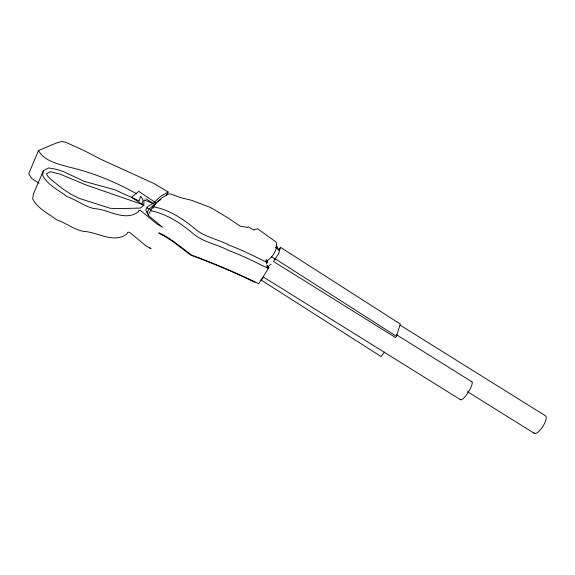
<?xml version="1.0" encoding="UTF-8"?>
<svg xmlns="http://www.w3.org/2000/svg" width="575" height="575" viewBox="0 0 575 575"><rect width="100%" height="100%" fill="white"/><g stroke="black" fill="none" stroke-linecap="round" stroke-linejoin="round"><path stroke-width="0.86" d="M278.12 249.938L277.502 246.912L276.079 245.892M43.341 170.775L42.651 175.389C47.783 185.33 58.614 190.009 67.052 196.614C76.439 199.791 84.568 206.583 94.243 208.603C108.747 209.357 124.214 221.727 137.964 212.175L138.934 210.407L140.688 210.623L157.27 224.193L162.509 227.233L148.522 215.611L145.784 210.004L147.682 206.504L152.979 203.435L144.102 199.899L143.736 205.182L140.422 208.085L117.839 208.603L110.292 208.287L79.027 198.318L70.883 194.206L62.423 188.658L50.327 178.918L47.366 175.785L46.467 173.708L50.643 171.695L60.547 174.297L85.33 184.69L141.932 204.341L143.024 200.373L141.781 197.584L140.508 196.212L139.301 200.934L114.763 189.779L84.288 181.391L63.918 171.803L56.465 169.323L48.465 167.936L43.341 170.775L33.393 194.019L32.638 198.734C37.519 208.653 48.264 213.268 56.566 219.787C65.837 222.798 73.852 229.547 83.404 231.366C97.822 231.897 113.426 243.987 126.867 234.003L127.866 232.178L129.605 232.357L145.885 245.805L151.053 248.781L149.658 247.71M280.463 247.322L278.652 253.654L273.492 261.474L395.55 337.547L396.463 336.353L400.286 324.041L280.463 247.322L278.638 250.247M166.319 195.514L168.166 191.993L153.583 183.332L100.798 159.282L84.64 150.837L65.816 142.298L61.532 141.486L56.027 143.175L38.475 150.521L28.75 173.722L31.711 178.523L39.021 183.224M145.906 198.742L152.979 203.435M147.035 212.887L149.148 209.092L156.019 202.975L138.726 191.353L131.538 197.261L144.009 205.642M148.142 215.093L153.798 204.952M152.986 208.416L156.019 202.975M266.067 262.135L266.98 260.669M266.419 263.997L267.785 261.805L266.132 259.49L265.801 261.532C272.298 257.959 278.12 249.679 276.144 242.089L257.686 228.828L254.509 229.511L254.028 230.115L248.127 226.823L247.638 227.427L240.479 226.306L227.714 217.724L210.63 207.539L191.856 200.373L180.83 197.728L171.285 194.185L168.655 193.904L161.431 198.131L154.689 204.506M267.109 267.95L268.015 266.491M271.134 264.169L266.793 267.404L267.138 265.255L268.863 267.677L258.779 283.698C236.972 273.06 214.533 263.609 191.77 255.199C181.053 247.401 171.113 238.474 158.987 232.746M268.863 267.677L268.367 268.41C255.264 262.178 242.384 255.516 228.713 250.52C217.781 244.583 204.873 242.528 194.882 235.038C182.189 224.25 167.648 214.101 151.045 210.831L150.528 209.415M267.785 261.805L267.31 262.502C254.739 256.493 242.377 250.082 229.26 245.259C218.78 239.552 206.418 237.525 196.837 230.352C184.654 220.024 170.732 210.306 154.833 207.115L154.33 205.757M384.531 352.029L381.088 356.558L261.079 279.982M152.885 203.629L160.605 196.384L168.166 191.993M261.014 279.809L262.926 278.35M275.181 258.779L396.463 336.353M158.01 201.379L160.806 199.561M254.919 282.382C234.054 272.198 212.577 263.156 190.799 255.12C180.363 247.466 170.603 238.848 158.765 233.263M136.706 193.825L135.132 192.963C114.324 181.506 92.28 172.407 69.079 167.102C58.147 163.968 44.462 161.252 38.475 150.521M467.482 391.69L534.448 433.406M263.336 276.985L460.597 399.754M275.389 247.307L279.191 249.679M400.128 325.127L545.402 415.761A10.393 3.414 -57.4 0 1 542.318 427.225A10.393 3.414 -57.4 0 1 533.852 432.695M271.601 256.896L275.411 259.275M396.448 334.722L471.809 381.707M146.941 207.611L149.148 209.092M471.011 381.75A10.63 2.537 -57.8 0 1 468.524 391.863A10.63 2.537 -57.8 0 1 460.216 399.129"/></g></svg>
